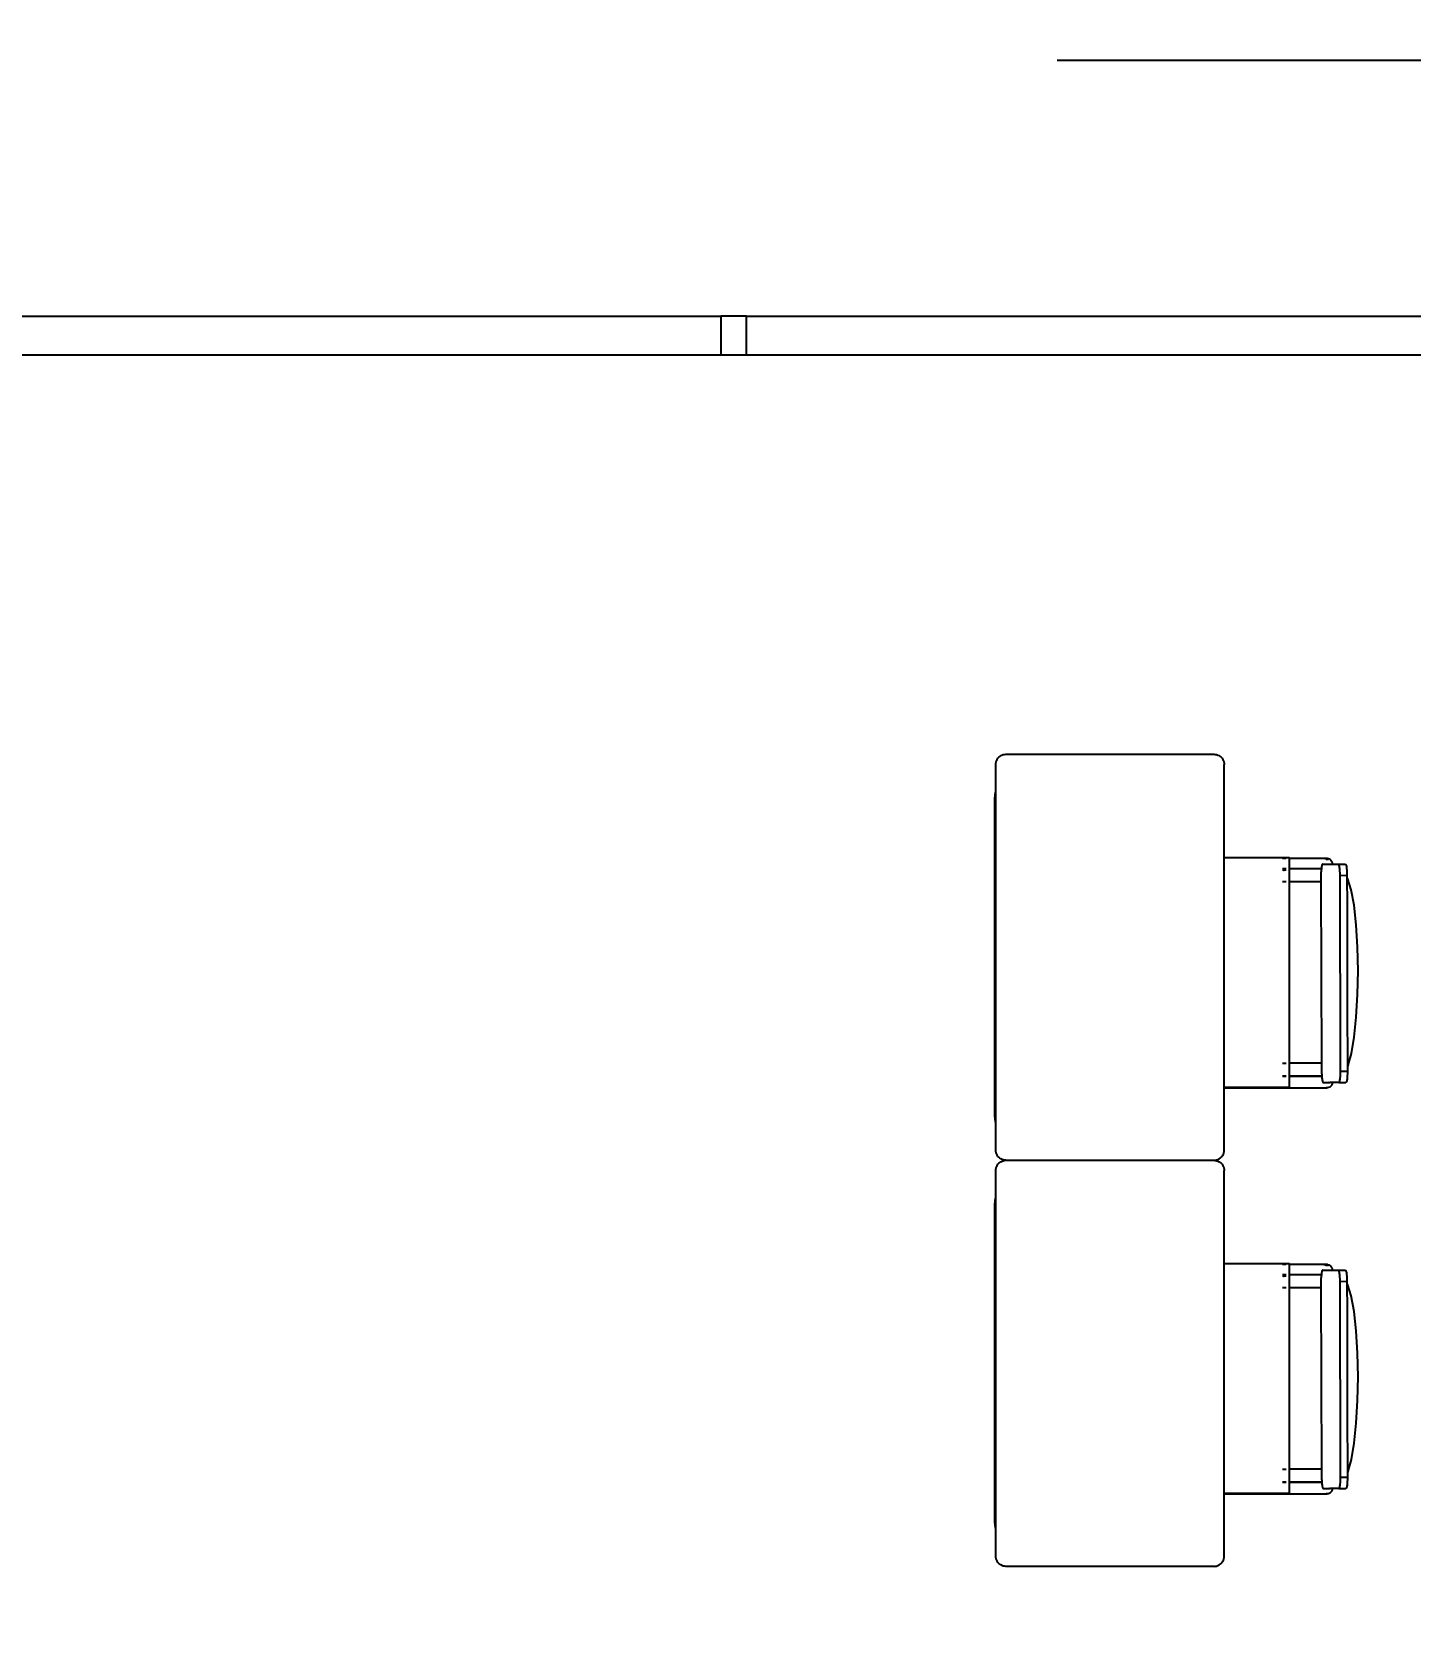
# Model space of a CAD drawing. Header units: metres. Extents: x 258817 to 259192, y 1878716 to 1878911.
# Drawn here: x 259024.645 to 259027.362, y 1878828.017 to 1878831.181 of the extents above; entities that cross this region are included whole.
import ezdxf

# ---------------------------------------------------------------- set-up
doc = ezdxf.new("R2010")
doc.units = ezdxf.units.M
doc.header["$MEASUREMENT"] = 0
doc.linetypes.add('DASHED2', pattern=[0.375, 0.25, -0.125])
doc.linetypes.add('PHANTOM2', pattern=[1.25, 0.625, -0.125, 0.125, -0.125, 0.125, -0.125])
doc.layers.add('SectionCutEdges', color=1, linetype='Continuous')
doc.layers.add('Vistas', color=7, linetype='Continuous')
doc.styles.add('100 dani medio', font='trebuc.ttf', dxfattribs={"height": 2})
doc.dimstyles.new('A100', dxfattribs={"dimscale": 0, "dimtxt": 2.5, "dimasz": 1, "dimexe": 0.5, "dimexo": 0.625, "dimgap": 0.4, "dimtad": 1, "dimdsep": 46, "dimtxsty": '100 dani medio', "dimblk": 'ARCHTICK', "dimcen": 2.5, "dimclrd": 1, "dimclre": 1, "dimclrt": 3, "dimadec": 0, "dimazin": 0, "dimtfac": 1, "dimtmove": 1, "dimatfit": 3, "dimfxl": 1, "dimarcsym": 0})

# ---------------------------------------------------------------- blocks, each defined once
blk = doc.blocks.new('bANCAS')
for p, q in [((259026.5516, 1878829.7536), (259026.5538, 1878829.755)), ((259026.5538, 1878829.755), (259026.5561, 1878829.7562)), ((259026.5561, 1878829.7562), (259026.5586, 1878829.757)), ((259026.5586, 1878829.757), (259026.5612, 1878829.7576)), ((259026.5612, 1878829.7576), (259026.5638, 1878829.7577)), ((259026.5638, 1878829.7577), (259026.9738, 1878829.7577)), ((259026.9738, 1878829.7577), (259026.9764, 1878829.7576)), ((259026.9764, 1878829.7576), (259026.9789, 1878829.757)), ((259026.9789, 1878829.757), (259026.9814, 1878829.7562)), ((259026.9814, 1878829.7562), (259026.9838, 1878829.755)), ((259026.9838, 1878829.755), (259026.9859, 1878829.7536)), ((259026.5438, 1878829.7377), (259026.5439, 1878829.7403)), ((259026.5438, 1878828.9777), (259026.5438, 1878829.7377)), ((259026.5439, 1878829.7403), (259026.5444, 1878829.7429)), ((259026.5444, 1878829.7429), (259026.5453, 1878829.7454)), ((259026.5453, 1878829.7454), (259026.5464, 1878829.7477)), ((259026.5464, 1878829.7477), (259026.5479, 1878829.7499)), ((259026.5479, 1878829.7499), (259026.5496, 1878829.7519)), ((259026.5496, 1878829.7519), (259026.5516, 1878829.7536)), ((259026.9859, 1878829.7536), (259026.9879, 1878829.7519)), ((259026.9879, 1878829.7519), (259026.9896, 1878829.7499)), ((259026.9896, 1878829.7499), (259026.9911, 1878829.7477)), ((259026.9911, 1878829.7477), (259026.9922, 1878829.7454)), ((259026.9922, 1878829.7454), (259026.9931, 1878829.7429)), ((259026.9931, 1878829.7429), (259026.9936, 1878829.7403)), ((259026.9936, 1878829.7403), (259026.9938, 1878829.7377)), ((259026.9938, 1878828.9777), (259026.9938, 1878829.7377)), ((259026.5418, 1878829.6695), (259026.5424, 1878829.6783)), ((259026.5418, 1878829.0468), (259026.5418, 1878829.6695)), ((259026.5424, 1878829.6783), (259026.5438, 1878829.6851)), ((259027.1225, 1878829.5539), (259026.9938, 1878829.5539)), ((259027.1101, 1878829.5525), (259027.109, 1878829.5525)), ((259027.1118, 1878829.5525), (259027.1106, 1878829.5525)), ((259027.1131, 1878829.5525), (259027.1125, 1878829.5525)), ((259027.1149, 1878829.5525), (259027.1143, 1878829.5525)), ((259027.116, 1878829.5525), (259027.1154, 1878829.5525)), ((259027.1225, 1878829.5525), (259027.1225, 1878829.5539)), ((259027.1973, 1878829.5525), (259027.1225, 1878829.5525)), ((259027.1226, 1878829.5508), (259027.1225, 1878829.5525)), ((259027.1225, 1878829.5489), (259027.1226, 1878829.5508)), ((259027.1225, 1878829.1019), (259027.1225, 1878829.5489)), ((259027.1857, 1878829.5348), (259027.1855, 1878829.5335)), ((259027.1855, 1878829.5335), (259027.1855, 1878829.5325)), ((259027.1859, 1878829.5367), (259027.1857, 1878829.5352)), ((259027.1857, 1878829.5352), (259027.1857, 1878829.5348)), ((259027.186, 1878829.5376), (259027.1859, 1878829.5367)), ((259027.1861, 1878829.538), (259027.186, 1878829.5376)), ((259027.1863, 1878829.5391), (259027.1861, 1878829.538)), ((259027.1866, 1878829.54), (259027.1863, 1878829.5391)), ((259027.1869, 1878829.5406), (259027.1866, 1878829.54)), ((259027.1871, 1878829.541), (259027.1869, 1878829.5406)), ((259027.1874, 1878829.5411), (259027.1871, 1878829.541)), ((259027.1874, 1878829.5411), (259027.2071, 1878829.5412)), ((259027.1919, 1878829.5508), (259027.1922, 1878829.5511)), ((259027.1922, 1878829.5511), (259027.1944, 1878829.5521)), ((259027.1947, 1878829.5508), (259027.1949, 1878829.5509)), ((259027.1949, 1878829.5509), (259027.1972, 1878829.5512)), ((259027.1972, 1878829.5512), (259027.1995, 1878829.5508)), ((259027.1973, 1878829.5525), (259027.1999, 1878829.5521)), ((259027.1999, 1878829.5521), (259027.2023, 1878829.5508)), ((259027.2023, 1878829.5508), (259027.2043, 1878829.5489)), ((259027.2043, 1878829.5489), (259027.2059, 1878829.5465)), ((259027.2059, 1878829.5465), (259027.2068, 1878829.5436)), ((259027.2068, 1878829.5436), (259027.2071, 1878829.5412)), ((259027.2071, 1878829.5412), (259027.2186, 1878829.5412)), ((259027.2186, 1878829.5412), (259027.2327, 1878829.5413)), ((259027.2186, 1878829.5412), (259027.219, 1878829.541)), ((259027.219, 1878829.541), (259027.2193, 1878829.5405)), ((259027.2193, 1878829.5405), (259027.2197, 1878829.5396)), ((259027.2197, 1878829.5396), (259027.2201, 1878829.5383)), ((259027.2201, 1878829.5383), (259027.2204, 1878829.5367)), ((259027.2204, 1878829.5367), (259027.2207, 1878829.5348)), ((259027.2207, 1878829.5348), (259027.221, 1878829.5326)), ((259027.2327, 1878829.5413), (259027.2331, 1878829.5411)), ((259027.2331, 1878829.5411), (259027.2335, 1878829.5405)), ((259027.2335, 1878829.5405), (259027.2339, 1878829.5396)), ((259027.2339, 1878829.5396), (259027.2342, 1878829.5383)), ((259027.2342, 1878829.5383), (259027.2346, 1878829.5367)), ((259027.2346, 1878829.5367), (259027.2349, 1878829.5348)), ((259027.2349, 1878829.5348), (259027.2351, 1878829.5327)), ((259027.1101, 1878829.5322), (259027.109, 1878829.5322)), ((259027.1101, 1878829.5292), (259027.109, 1878829.5292)), ((259027.1101, 1878829.5063), (259027.109, 1878829.5063)), ((259027.1118, 1878829.5322), (259027.1106, 1878829.5322)), ((259027.1106, 1878829.5292), (259027.1118, 1878829.5292)), ((259027.1118, 1878829.5063), (259027.1106, 1878829.5063)), ((259027.1131, 1878829.5322), (259027.1125, 1878829.5322)), ((259027.1131, 1878829.5292), (259027.1125, 1878829.5292)), ((259027.1131, 1878829.5063), (259027.1125, 1878829.5063)), ((259027.1149, 1878829.5322), (259027.1143, 1878829.5322)), ((259027.1149, 1878829.5292), (259027.1143, 1878829.5292)), ((259027.1149, 1878829.5063), (259027.1143, 1878829.5063)), ((259027.116, 1878829.5322), (259027.1154, 1878829.5322)), ((259027.116, 1878829.5292), (259027.1154, 1878829.5292)), ((259027.116, 1878829.5063), (259027.1154, 1878829.5063)), ((259027.1854, 1878829.5322), (259027.1225, 1878829.5322)), ((259027.1853, 1878829.5063), (259027.1225, 1878829.5063)), ((259027.1853, 1878829.5292), (259027.1847, 1878829.5292)), ((259027.1854, 1878829.5307), (259027.1853, 1878829.5305)), ((259027.1853, 1878829.5305), (259027.1853, 1878829.5299)), ((259027.1853, 1878829.5299), (259027.1853, 1878829.5298)), ((259027.1853, 1878829.5298), (259027.1853, 1878829.5296)), ((259027.1853, 1878829.5296), (259027.1853, 1878829.5292)), ((259027.1853, 1878829.5292), (259027.1853, 1878829.5279)), ((259027.1853, 1878829.5279), (259027.1853, 1878829.526)), ((259027.1853, 1878829.5257), (259027.1853, 1878829.526)), ((259027.1853, 1878829.5226), (259027.1853, 1878829.5257)), ((259027.1853, 1878829.5193), (259027.1853, 1878829.5226)), ((259027.1853, 1878829.5159), (259027.1853, 1878829.5193)), ((259027.1853, 1878829.5128), (259027.1853, 1878829.5159)), ((259027.1853, 1878829.5101), (259027.1853, 1878829.5128)), ((259027.1853, 1878829.508), (259027.1853, 1878829.5101)), ((259027.1853, 1878829.5067), (259027.1853, 1878829.508)), ((259027.1853, 1878829.5063), (259027.1853, 1878829.5067)), ((259027.1862, 1878829.1494), (259027.1853, 1878829.5063)), ((259027.1855, 1878829.5325), (259027.1854, 1878829.5322)), ((259027.1854, 1878829.5322), (259027.1854, 1878829.5318)), ((259027.1854, 1878829.5318), (259027.1854, 1878829.5307)), ((259027.221, 1878829.5326), (259027.2212, 1878829.5302)), ((259027.2212, 1878829.5302), (259027.2214, 1878829.5277)), ((259027.2214, 1878829.5277), (259027.2215, 1878829.5249)), ((259027.2215, 1878829.5249), (259027.2216, 1878829.5221)), ((259027.2216, 1878829.5221), (259027.2216, 1878829.5192)), ((259027.2216, 1878829.5192), (259027.2358, 1878829.5193)), ((259027.2216, 1878829.5192), (259027.2226, 1878829.1332)), ((259027.2351, 1878829.5327), (259027.2353, 1878829.5303)), ((259027.2353, 1878829.5303), (259027.2355, 1878829.5277)), ((259027.2355, 1878829.5277), (259027.2357, 1878829.525)), ((259027.2357, 1878829.525), (259027.2357, 1878829.5222)), ((259027.2357, 1878829.5222), (259027.2358, 1878829.5193)), ((259027.2358, 1878829.5193), (259027.2358, 1878829.5158)), ((259027.2364, 1878829.5149), (259027.2358, 1878829.5158)), ((259027.2358, 1878829.5158), (259027.2358, 1878829.5157)), ((259027.2358, 1878829.5157), (259027.2358, 1878829.5132)), ((259027.2358, 1878829.5132), (259027.2358, 1878829.5068)), ((259027.2358, 1878829.5068), (259027.2358, 1878829.4984)), ((259027.2375, 1878829.5119), (259027.2364, 1878829.5149)), ((259027.2441, 1878829.4907), (259027.2375, 1878829.5119)), ((259027.2358, 1878829.4984), (259027.2358, 1878829.4978)), ((259027.2358, 1878829.4978), (259027.2359, 1878829.4797)), ((259027.2359, 1878829.4797), (259027.2359, 1878829.4664)), ((259027.2497, 1878829.4601), (259027.2441, 1878829.4907)), ((259027.2359, 1878829.4664), (259027.2359, 1878829.4564)), ((259027.2359, 1878829.4564), (259027.236, 1878829.4256)), ((259027.254, 1878829.4217), (259027.2497, 1878829.4601)), ((259027.236, 1878829.4256), (259027.236, 1878829.425)), ((259027.236, 1878829.425), (259027.2361, 1878829.3796)), ((259027.2567, 1878829.378), (259027.254, 1878829.4217)), ((259027.2361, 1878829.3796), (259027.2362, 1878829.359)), ((259027.2576, 1878829.3313), (259027.2567, 1878829.378)), ((259027.2362, 1878829.359), (259027.2363, 1878829.3073)), ((259027.2568, 1878829.2844), (259027.2576, 1878829.3313)), ((259027.2363, 1878829.3073), (259027.2364, 1878829.2831)), ((259027.2364, 1878829.2831), (259027.2365, 1878829.2411)), ((259027.2542, 1878829.2399), (259027.2568, 1878829.2844)), ((259027.2365, 1878829.2411), (259027.2365, 1878829.2364)), ((259027.2365, 1878829.2364), (259027.2365, 1878829.2078)), ((259027.25, 1878829.2005), (259027.2542, 1878829.2399)), ((259027.2365, 1878829.2078), (259027.2366, 1878829.1945)), ((259027.2366, 1878829.1945), (259027.2366, 1878829.1829)), ((259027.2445, 1878829.1684), (259027.25, 1878829.2005)), ((259027.2366, 1878829.1829), (259027.2366, 1878829.1641)), ((259027.2366, 1878829.1641), (259027.2367, 1878829.1612)), ((259027.2367, 1878829.1612), (259027.2367, 1878829.1534)), ((259027.238, 1878829.1455), (259027.2445, 1878829.1684)), ((259027.109, 1878829.1494), (259027.1101, 1878829.1494)), ((259027.1101, 1878829.1238), (259027.109, 1878829.1238)), ((259027.109, 1878829.1235), (259027.1101, 1878829.1235)), ((259027.1106, 1878829.1494), (259027.1118, 1878829.1494)), ((259027.1118, 1878829.1238), (259027.1106, 1878829.1238)), ((259027.1106, 1878829.1235), (259027.1118, 1878829.1235)), ((259027.1125, 1878829.1494), (259027.1131, 1878829.1494)), ((259027.1131, 1878829.1238), (259027.1125, 1878829.1238)), ((259027.1125, 1878829.1235), (259027.1131, 1878829.1235)), ((259027.1143, 1878829.1494), (259027.1149, 1878829.1494)), ((259027.1149, 1878829.1238), (259027.1143, 1878829.1238)), ((259027.1143, 1878829.1235), (259027.1149, 1878829.1235)), ((259027.1154, 1878829.1494), (259027.116, 1878829.1494)), ((259027.116, 1878829.1238), (259027.1154, 1878829.1238)), ((259027.1154, 1878829.1235), (259027.116, 1878829.1235)), ((259027.1862, 1878829.1494), (259027.1225, 1878829.1494)), ((259027.1863, 1878829.1238), (259027.1225, 1878829.1238)), ((259027.1225, 1878829.1235), (259027.1864, 1878829.1235)), ((259027.1862, 1878829.149), (259027.1862, 1878829.1494)), ((259027.1862, 1878829.1477), (259027.1862, 1878829.149)), ((259027.1862, 1878829.1456), (259027.1862, 1878829.1477)), ((259027.1862, 1878829.1477), (259027.1862, 1878829.1477)), ((259027.1862, 1878829.143), (259027.1862, 1878829.1456)), ((259027.1862, 1878829.1398), (259027.1862, 1878829.143)), ((259027.1862, 1878829.1365), (259027.1862, 1878829.1398)), ((259027.1862, 1878829.1331), (259027.1862, 1878829.1365)), ((259027.1862, 1878829.13), (259027.1862, 1878829.1331)), ((259027.1862, 1878829.1284), (259027.1862, 1878829.13)), ((259027.1862, 1878829.1284), (259027.1862, 1878829.1273)), ((259027.1862, 1878829.1273), (259027.1863, 1878829.1262)), ((259027.1863, 1878829.1262), (259027.1863, 1878829.1253)), ((259027.1863, 1878829.1253), (259027.1863, 1878829.1239)), ((259027.1863, 1878829.1239), (259027.1863, 1878829.1238)), ((259027.1863, 1878829.1238), (259027.1864, 1878829.1235)), ((259027.1864, 1878829.1235), (259027.1864, 1878829.1234)), ((259027.1864, 1878829.1234), (259027.1864, 1878829.1222)), ((259027.1864, 1878829.1222), (259027.1864, 1878829.1218)), ((259027.2222, 1878829.1222), (259027.222, 1878829.1198)), ((259027.2223, 1878829.1242), (259027.2222, 1878829.1222)), ((259027.2236, 1878829.1248), (259027.2223, 1878829.1242)), ((259027.2224, 1878829.1248), (259027.2223, 1878829.1242)), ((259027.2225, 1878829.1275), (259027.2224, 1878829.1248)), ((259027.2226, 1878829.1332), (259027.2225, 1878829.1303)), ((259027.2225, 1878829.1303), (259027.2225, 1878829.1275)), ((259027.2226, 1878829.1332), (259027.2367, 1878829.1332)), ((259027.2237, 1878829.1248), (259027.2236, 1878829.1248)), ((259027.2364, 1878829.1222), (259027.2361, 1878829.1198)), ((259027.2365, 1878829.1248), (259027.2364, 1878829.1222)), ((259027.2366, 1878829.1275), (259027.2365, 1878829.1248)), ((259027.2367, 1878829.1304), (259027.2366, 1878829.1275)), ((259027.2367, 1878829.1534), (259027.2367, 1878829.1464)), ((259027.2367, 1878829.1464), (259027.2367, 1878829.1425)), ((259027.2368, 1878829.1426), (259027.2367, 1878829.1425)), ((259027.2367, 1878829.1425), (259027.2367, 1878829.1332)), ((259027.2367, 1878829.1332), (259027.2367, 1878829.1304)), ((259027.238, 1878829.1455), (259027.2368, 1878829.1426)), ((259026.9938, 1878829.1019), (259027.1225, 1878829.1019)), ((259026.9938, 1878829.1005), (259027.1969, 1878829.1005)), ((259027.1864, 1878829.1218), (259027.1866, 1878829.1203)), ((259027.1866, 1878829.1203), (259027.1866, 1878829.1198)), ((259027.1866, 1878829.1198), (259027.1868, 1878829.1179)), ((259027.1868, 1878829.1179), (259027.1868, 1878829.1178)), ((259027.1868, 1878829.1178), (259027.187, 1878829.1162)), ((259027.187, 1878829.1162), (259027.1872, 1878829.115)), ((259027.1872, 1878829.115), (259027.1873, 1878829.1147)), ((259027.1873, 1878829.1147), (259027.1875, 1878829.1134)), ((259027.1875, 1878829.1134), (259027.1878, 1878829.1124)), ((259027.1878, 1878829.1124), (259027.188, 1878829.1119)), ((259027.188, 1878829.1119), (259027.1882, 1878829.1117)), ((259027.1882, 1878829.1117), (259027.1885, 1878829.1112)), ((259027.1885, 1878829.1112), (259027.1888, 1878829.1111)), ((259027.1888, 1878829.1111), (259027.203, 1878829.1111)), ((259027.1969, 1878829.1005), (259027.1951, 1878829.1009)), ((259027.1995, 1878829.1009), (259027.1969, 1878829.1005)), ((259027.202, 1878829.102), (259027.1995, 1878829.1009)), ((259027.2005, 1878829.1111), (259027.2004, 1878829.1111)), ((259027.2041, 1878829.1038), (259027.202, 1878829.102)), ((259027.2071, 1878829.1111), (259027.203, 1878829.1111)), ((259027.2058, 1878829.1061), (259027.2041, 1878829.1038)), ((259027.2068, 1878829.1089), (259027.2058, 1878829.1061)), ((259027.2071, 1878829.1111), (259027.2068, 1878829.1089)), ((259027.2196, 1878829.1112), (259027.2071, 1878829.1111)), ((259027.22, 1878829.1114), (259027.2196, 1878829.1112)), ((259027.2196, 1878829.1112), (259027.2338, 1878829.1112)), ((259027.2204, 1878829.1119), (259027.22, 1878829.1114)), ((259027.2208, 1878829.1129), (259027.2204, 1878829.1119)), ((259027.2211, 1878829.1141), (259027.2208, 1878829.1129)), ((259027.2214, 1878829.1157), (259027.2211, 1878829.1141)), ((259027.2217, 1878829.1176), (259027.2214, 1878829.1157)), ((259027.222, 1878829.1198), (259027.2217, 1878829.1176)), ((259027.2342, 1878829.1114), (259027.2338, 1878829.1112)), ((259027.2346, 1878829.112), (259027.2342, 1878829.1114)), ((259027.2349, 1878829.1129), (259027.2346, 1878829.112)), ((259027.2353, 1878829.1142), (259027.2349, 1878829.1129)), ((259027.2356, 1878829.1158), (259027.2353, 1878829.1142)), ((259027.2359, 1878829.1177), (259027.2356, 1878829.1158)), ((259027.2361, 1878829.1198), (259027.2359, 1878829.1177)), ((259026.5424, 1878829.038), (259026.5418, 1878829.0468)), ((259026.5438, 1878829.0312), (259026.5424, 1878829.038)), ((259026.5439, 1878828.9751), (259026.5438, 1878828.9777)), ((259026.5444, 1878828.9725), (259026.5439, 1878828.9751)), ((259026.5453, 1878828.9701), (259026.5444, 1878828.9725)), ((259026.5464, 1878828.9677), (259026.5453, 1878828.9701)), ((259026.5479, 1878828.9655), (259026.5464, 1878828.9677)), ((259026.5496, 1878828.9636), (259026.5479, 1878828.9655)), ((259026.9879, 1878828.9636), (259026.9896, 1878828.9655)), ((259026.9896, 1878828.9655), (259026.9911, 1878828.9677)), ((259026.9911, 1878828.9677), (259026.9922, 1878828.9701)), ((259026.9922, 1878828.9701), (259026.9931, 1878828.9725)), ((259026.9931, 1878828.9725), (259026.9936, 1878828.9751)), ((259026.9936, 1878828.9751), (259026.9938, 1878828.9777)), ((259026.5438, 1878828.9377), (259026.5439, 1878828.9403)), ((259026.5438, 1878828.1777), (259026.5438, 1878828.9377)), ((259026.5439, 1878828.9403), (259026.5444, 1878828.9429)), ((259026.5444, 1878828.9429), (259026.5453, 1878828.9454)), ((259026.5453, 1878828.9454), (259026.5464, 1878828.9477)), ((259026.5464, 1878828.9477), (259026.5479, 1878828.9499)), ((259026.5479, 1878828.9499), (259026.5496, 1878828.9519)), ((259026.5516, 1878828.9619), (259026.5496, 1878828.9636)), ((259026.5496, 1878828.9519), (259026.5516, 1878828.9536)), ((259026.5538, 1878828.9604), (259026.5516, 1878828.9619)), ((259026.5516, 1878828.9536), (259026.5538, 1878828.955)), ((259026.5561, 1878828.9592), (259026.5538, 1878828.9604)), ((259026.5538, 1878828.955), (259026.5561, 1878828.9562)), ((259026.5586, 1878828.9584), (259026.5561, 1878828.9592)), ((259026.5561, 1878828.9562), (259026.5586, 1878828.957)), ((259026.5612, 1878828.9579), (259026.5586, 1878828.9584)), ((259026.5586, 1878828.957), (259026.5612, 1878828.9576)), ((259026.5638, 1878828.9577), (259026.5612, 1878828.9579)), ((259026.5612, 1878828.9576), (259026.5638, 1878828.9577)), ((259026.5638, 1878828.9577), (259026.9738, 1878828.9577)), ((259026.9738, 1878828.9577), (259026.9764, 1878828.9579)), ((259026.9738, 1878828.9577), (259026.9764, 1878828.9576)), ((259026.9764, 1878828.9579), (259026.9789, 1878828.9584)), ((259026.9764, 1878828.9576), (259026.9789, 1878828.957)), ((259026.9789, 1878828.9584), (259026.9814, 1878828.9592)), ((259026.9789, 1878828.957), (259026.9814, 1878828.9562)), ((259026.9814, 1878828.9592), (259026.9838, 1878828.9604)), ((259026.9814, 1878828.9562), (259026.9838, 1878828.955)), ((259026.9838, 1878828.9604), (259026.9859, 1878828.9619)), ((259026.9838, 1878828.955), (259026.9859, 1878828.9536)), ((259026.9859, 1878828.9619), (259026.9879, 1878828.9636)), ((259026.9859, 1878828.9536), (259026.9879, 1878828.9519)), ((259026.9879, 1878828.9519), (259026.9896, 1878828.9499)), ((259026.9896, 1878828.9499), (259026.9911, 1878828.9477)), ((259026.9911, 1878828.9477), (259026.9922, 1878828.9454)), ((259026.9922, 1878828.9454), (259026.9931, 1878828.9429)), ((259026.9931, 1878828.9429), (259026.9936, 1878828.9403)), ((259026.9936, 1878828.9403), (259026.9938, 1878828.9377)), ((259026.9938, 1878828.1777), (259026.9938, 1878828.9377)), ((259026.5418, 1878828.8695), (259026.5424, 1878828.8783)), ((259026.5418, 1878828.2468), (259026.5418, 1878828.8695)), ((259026.5424, 1878828.8783), (259026.5438, 1878828.8851)), ((259027.1225, 1878828.7539), (259026.9938, 1878828.7539)), ((259027.1101, 1878828.7525), (259027.109, 1878828.7525)), ((259027.1118, 1878828.7525), (259027.1106, 1878828.7525)), ((259027.1131, 1878828.7525), (259027.1125, 1878828.7525)), ((259027.1149, 1878828.7525), (259027.1143, 1878828.7525)), ((259027.116, 1878828.7525), (259027.1154, 1878828.7525)), ((259027.1225, 1878828.7525), (259027.1225, 1878828.7539)), ((259027.1973, 1878828.7525), (259027.1225, 1878828.7525)), ((259027.1226, 1878828.7508), (259027.1225, 1878828.7525)), ((259027.1225, 1878828.7489), (259027.1226, 1878828.7508)), ((259027.1225, 1878828.3019), (259027.1225, 1878828.7489)), ((259027.1919, 1878828.7508), (259027.1922, 1878828.7511)), ((259027.1922, 1878828.7511), (259027.1944, 1878828.7521)), ((259027.1947, 1878828.7508), (259027.1949, 1878828.7509)), ((259027.1949, 1878828.7509), (259027.1972, 1878828.7512)), ((259027.1972, 1878828.7512), (259027.1995, 1878828.7508)), ((259027.1973, 1878828.7525), (259027.1999, 1878828.7521)), ((259027.1999, 1878828.7521), (259027.2023, 1878828.7508)), ((259027.2023, 1878828.7508), (259027.2043, 1878828.7489)), ((259027.2043, 1878828.7489), (259027.2059, 1878828.7465)), ((259027.2059, 1878828.7465), (259027.2068, 1878828.7436)), ((259027.2068, 1878828.7436), (259027.2071, 1878828.7412)), ((259027.1101, 1878828.7322), (259027.109, 1878828.7322)), ((259027.1101, 1878828.7292), (259027.109, 1878828.7292)), ((259027.1118, 1878828.7322), (259027.1106, 1878828.7322)), ((259027.1106, 1878828.7292), (259027.1118, 1878828.7292)), ((259027.1131, 1878828.7322), (259027.1125, 1878828.7322)), ((259027.1131, 1878828.7292), (259027.1125, 1878828.7292)), ((259027.1149, 1878828.7322), (259027.1143, 1878828.7322)), ((259027.1149, 1878828.7292), (259027.1143, 1878828.7292)), ((259027.116, 1878828.7322), (259027.1154, 1878828.7322)), ((259027.116, 1878828.7292), (259027.1154, 1878828.7292)), ((259027.1854, 1878828.7322), (259027.1225, 1878828.7322)), ((259027.1853, 1878828.7292), (259027.1847, 1878828.7292)), ((259027.1854, 1878828.7307), (259027.1853, 1878828.7305)), ((259027.1853, 1878828.7305), (259027.1853, 1878828.7299)), ((259027.1853, 1878828.7299), (259027.1853, 1878828.7298)), ((259027.1853, 1878828.7298), (259027.1853, 1878828.7296)), ((259027.1853, 1878828.7296), (259027.1853, 1878828.7292)), ((259027.1853, 1878828.7292), (259027.1853, 1878828.7279)), ((259027.1853, 1878828.7279), (259027.1853, 1878828.726)), ((259027.1853, 1878828.7257), (259027.1853, 1878828.726)), ((259027.1853, 1878828.7226), (259027.1853, 1878828.7257)), ((259027.1853, 1878828.7193), (259027.1853, 1878828.7226)), ((259027.1853, 1878828.7159), (259027.1853, 1878828.7193)), ((259027.1853, 1878828.7128), (259027.1853, 1878828.7159)), ((259027.1853, 1878828.7101), (259027.1853, 1878828.7128)), ((259027.1855, 1878828.7325), (259027.1854, 1878828.7322)), ((259027.1854, 1878828.7322), (259027.1854, 1878828.7318)), ((259027.1854, 1878828.7318), (259027.1854, 1878828.7307)), ((259027.1857, 1878828.7348), (259027.1855, 1878828.7335)), ((259027.1855, 1878828.7335), (259027.1855, 1878828.7325)), ((259027.1859, 1878828.7367), (259027.1857, 1878828.7352)), ((259027.1857, 1878828.7352), (259027.1857, 1878828.7348)), ((259027.186, 1878828.7376), (259027.1859, 1878828.7367)), ((259027.1861, 1878828.738), (259027.186, 1878828.7376)), ((259027.1863, 1878828.7391), (259027.1861, 1878828.738)), ((259027.1866, 1878828.74), (259027.1863, 1878828.7391)), ((259027.1869, 1878828.7406), (259027.1866, 1878828.74)), ((259027.1871, 1878828.741), (259027.1869, 1878828.7406)), ((259027.1874, 1878828.7411), (259027.1871, 1878828.741)), ((259027.1874, 1878828.7411), (259027.2071, 1878828.7412)), ((259027.2071, 1878828.7412), (259027.2186, 1878828.7412)), ((259027.2186, 1878828.7412), (259027.2327, 1878828.7413)), ((259027.2186, 1878828.7412), (259027.219, 1878828.741)), ((259027.219, 1878828.741), (259027.2193, 1878828.7405)), ((259027.2193, 1878828.7405), (259027.2197, 1878828.7396)), ((259027.2197, 1878828.7396), (259027.2201, 1878828.7383)), ((259027.2201, 1878828.7383), (259027.2204, 1878828.7367)), ((259027.2204, 1878828.7367), (259027.2207, 1878828.7348)), ((259027.2207, 1878828.7348), (259027.221, 1878828.7326)), ((259027.221, 1878828.7326), (259027.2212, 1878828.7302)), ((259027.2212, 1878828.7302), (259027.2214, 1878828.7277)), ((259027.2214, 1878828.7277), (259027.2215, 1878828.7249)), ((259027.2215, 1878828.7249), (259027.2216, 1878828.7221)), ((259027.2216, 1878828.7221), (259027.2216, 1878828.7192)), ((259027.2216, 1878828.7192), (259027.2358, 1878828.7193)), ((259027.2216, 1878828.7192), (259027.2226, 1878828.3332)), ((259027.2327, 1878828.7413), (259027.2331, 1878828.7411)), ((259027.2331, 1878828.7411), (259027.2335, 1878828.7405)), ((259027.2335, 1878828.7405), (259027.2339, 1878828.7396)), ((259027.2339, 1878828.7396), (259027.2342, 1878828.7383)), ((259027.2342, 1878828.7383), (259027.2346, 1878828.7367)), ((259027.2346, 1878828.7367), (259027.2349, 1878828.7348)), ((259027.2349, 1878828.7348), (259027.2351, 1878828.7327)), ((259027.2351, 1878828.7327), (259027.2353, 1878828.7303)), ((259027.2353, 1878828.7303), (259027.2355, 1878828.7277)), ((259027.2355, 1878828.7277), (259027.2357, 1878828.725)), ((259027.2357, 1878828.725), (259027.2357, 1878828.7222)), ((259027.2357, 1878828.7222), (259027.2358, 1878828.7193)), ((259027.2358, 1878828.7193), (259027.2358, 1878828.7158)), ((259027.2364, 1878828.7149), (259027.2358, 1878828.7158)), ((259027.2358, 1878828.7158), (259027.2358, 1878828.7157)), ((259027.2358, 1878828.7157), (259027.2358, 1878828.7132)), ((259027.2358, 1878828.7132), (259027.2358, 1878828.7068)), ((259027.2375, 1878828.7119), (259027.2364, 1878828.7149)), ((259027.2441, 1878828.6907), (259027.2375, 1878828.7119)), ((259027.1101, 1878828.7063), (259027.109, 1878828.7063)), ((259027.1118, 1878828.7063), (259027.1106, 1878828.7063)), ((259027.1131, 1878828.7063), (259027.1125, 1878828.7063)), ((259027.1149, 1878828.7063), (259027.1143, 1878828.7063)), ((259027.116, 1878828.7063), (259027.1154, 1878828.7063)), ((259027.1853, 1878828.7063), (259027.1225, 1878828.7063)), ((259027.1853, 1878828.708), (259027.1853, 1878828.7101)), ((259027.1853, 1878828.7067), (259027.1853, 1878828.708)), ((259027.1853, 1878828.7063), (259027.1853, 1878828.7067)), ((259027.1862, 1878828.3494), (259027.1853, 1878828.7063)), ((259027.2358, 1878828.7068), (259027.2358, 1878828.6984)), ((259027.2358, 1878828.6984), (259027.2358, 1878828.6978)), ((259027.2358, 1878828.6978), (259027.2359, 1878828.6797)), ((259027.2359, 1878828.6797), (259027.2359, 1878828.6664)), ((259027.2497, 1878828.6601), (259027.2441, 1878828.6907)), ((259027.2359, 1878828.6664), (259027.2359, 1878828.6564)), ((259027.2359, 1878828.6564), (259027.236, 1878828.6256)), ((259027.254, 1878828.6217), (259027.2497, 1878828.6601)), ((259027.236, 1878828.6256), (259027.236, 1878828.625)), ((259027.236, 1878828.625), (259027.2361, 1878828.5796)), ((259027.2567, 1878828.578), (259027.254, 1878828.6217)), ((259027.2361, 1878828.5796), (259027.2362, 1878828.559)), ((259027.2362, 1878828.559), (259027.2363, 1878828.5073)), ((259027.2576, 1878828.5313), (259027.2567, 1878828.578)), ((259027.2568, 1878828.4844), (259027.2576, 1878828.5313)), ((259027.2363, 1878828.5073), (259027.2364, 1878828.4831)), ((259027.2364, 1878828.4831), (259027.2365, 1878828.4411)), ((259027.2542, 1878828.4399), (259027.2568, 1878828.4844)), ((259027.2365, 1878828.4411), (259027.2365, 1878828.4364)), ((259027.2365, 1878828.4364), (259027.2365, 1878828.4078)), ((259027.25, 1878828.4005), (259027.2542, 1878828.4399)), ((259027.2365, 1878828.4078), (259027.2366, 1878828.3945)), ((259027.2366, 1878828.3945), (259027.2366, 1878828.3829)), ((259027.2445, 1878828.3684), (259027.25, 1878828.4005)), ((259027.2366, 1878828.3829), (259027.2366, 1878828.3641)), ((259027.2366, 1878828.3641), (259027.2367, 1878828.3612)), ((259027.238, 1878828.3455), (259027.2445, 1878828.3684)), ((259027.109, 1878828.3494), (259027.1101, 1878828.3494)), ((259027.1106, 1878828.3494), (259027.1118, 1878828.3494)), ((259027.1125, 1878828.3494), (259027.1131, 1878828.3494)), ((259027.1143, 1878828.3494), (259027.1149, 1878828.3494)), ((259027.1154, 1878828.3494), (259027.116, 1878828.3494)), ((259027.1862, 1878828.3494), (259027.1225, 1878828.3494)), ((259027.1862, 1878828.349), (259027.1862, 1878828.3494)), ((259027.1862, 1878828.3477), (259027.1862, 1878828.349)), ((259027.1862, 1878828.3456), (259027.1862, 1878828.3477)), ((259027.1862, 1878828.3477), (259027.1862, 1878828.3477)), ((259027.1862, 1878828.343), (259027.1862, 1878828.3456)), ((259027.1862, 1878828.3398), (259027.1862, 1878828.343)), ((259027.1862, 1878828.3365), (259027.1862, 1878828.3398)), ((259027.1862, 1878828.3331), (259027.1862, 1878828.3365)), ((259027.1862, 1878828.33), (259027.1862, 1878828.3331)), ((259027.2226, 1878828.3332), (259027.2225, 1878828.3303)), ((259027.2226, 1878828.3332), (259027.2367, 1878828.3332)), ((259027.2367, 1878828.3612), (259027.2367, 1878828.3534)), ((259027.2367, 1878828.3534), (259027.2367, 1878828.3464)), ((259027.2367, 1878828.3464), (259027.2367, 1878828.3425)), ((259027.2368, 1878828.3426), (259027.2367, 1878828.3425)), ((259027.2367, 1878828.3425), (259027.2367, 1878828.3332)), ((259027.2367, 1878828.3332), (259027.2367, 1878828.3304)), ((259027.238, 1878828.3455), (259027.2368, 1878828.3426)), ((259026.9938, 1878828.3019), (259027.1225, 1878828.3019)), ((259026.9938, 1878828.3005), (259027.1969, 1878828.3005)), ((259027.1101, 1878828.3238), (259027.109, 1878828.3238)), ((259027.109, 1878828.3235), (259027.1101, 1878828.3235)), ((259027.1118, 1878828.3238), (259027.1106, 1878828.3238)), ((259027.1106, 1878828.3235), (259027.1118, 1878828.3235)), ((259027.1131, 1878828.3238), (259027.1125, 1878828.3238)), ((259027.1125, 1878828.3235), (259027.1131, 1878828.3235)), ((259027.1149, 1878828.3238), (259027.1143, 1878828.3238)), ((259027.1143, 1878828.3235), (259027.1149, 1878828.3235)), ((259027.116, 1878828.3238), (259027.1154, 1878828.3238)), ((259027.1154, 1878828.3235), (259027.116, 1878828.3235)), ((259027.1863, 1878828.3238), (259027.1225, 1878828.3238)), ((259027.1225, 1878828.3235), (259027.1864, 1878828.3235)), ((259027.1862, 1878828.3284), (259027.1862, 1878828.33)), ((259027.1862, 1878828.3284), (259027.1862, 1878828.3273)), ((259027.1862, 1878828.3273), (259027.1863, 1878828.3262)), ((259027.1863, 1878828.3262), (259027.1863, 1878828.3253)), ((259027.1863, 1878828.3253), (259027.1863, 1878828.3239)), ((259027.1863, 1878828.3239), (259027.1863, 1878828.3238)), ((259027.1863, 1878828.3238), (259027.1864, 1878828.3235)), ((259027.1864, 1878828.3235), (259027.1864, 1878828.3234)), ((259027.1864, 1878828.3234), (259027.1864, 1878828.3222)), ((259027.1864, 1878828.3222), (259027.1864, 1878828.3218)), ((259027.1864, 1878828.3218), (259027.1866, 1878828.3203)), ((259027.1866, 1878828.3203), (259027.1866, 1878828.3198)), ((259027.1866, 1878828.3198), (259027.1868, 1878828.3179)), ((259027.1868, 1878828.3179), (259027.1868, 1878828.3178)), ((259027.1868, 1878828.3178), (259027.187, 1878828.3162)), ((259027.187, 1878828.3162), (259027.1872, 1878828.315)), ((259027.1872, 1878828.315), (259027.1873, 1878828.3147)), ((259027.1873, 1878828.3147), (259027.1875, 1878828.3134)), ((259027.1875, 1878828.3134), (259027.1878, 1878828.3124)), ((259027.1878, 1878828.3124), (259027.188, 1878828.3119)), ((259027.188, 1878828.3119), (259027.1882, 1878828.3117)), ((259027.1882, 1878828.3117), (259027.1885, 1878828.3112)), ((259027.1885, 1878828.3112), (259027.1888, 1878828.3111)), ((259027.1888, 1878828.3111), (259027.203, 1878828.3111)), ((259027.1969, 1878828.3005), (259027.1951, 1878828.3009)), ((259027.1995, 1878828.3009), (259027.1969, 1878828.3005)), ((259027.202, 1878828.302), (259027.1995, 1878828.3009)), ((259027.2005, 1878828.3111), (259027.2004, 1878828.3111)), ((259027.2041, 1878828.3038), (259027.202, 1878828.302)), ((259027.2071, 1878828.3111), (259027.203, 1878828.3111)), ((259027.2058, 1878828.3061), (259027.2041, 1878828.3038)), ((259027.2068, 1878828.3089), (259027.2058, 1878828.3061)), ((259027.2071, 1878828.3111), (259027.2068, 1878828.3089)), ((259027.2196, 1878828.3112), (259027.2071, 1878828.3111)), ((259027.22, 1878828.3114), (259027.2196, 1878828.3112)), ((259027.2196, 1878828.3112), (259027.2338, 1878828.3112)), ((259027.2204, 1878828.3119), (259027.22, 1878828.3114)), ((259027.2208, 1878828.3129), (259027.2204, 1878828.3119)), ((259027.2211, 1878828.3141), (259027.2208, 1878828.3129)), ((259027.2214, 1878828.3157), (259027.2211, 1878828.3141)), ((259027.2217, 1878828.3176), (259027.2214, 1878828.3157)), ((259027.222, 1878828.3198), (259027.2217, 1878828.3176)), ((259027.2222, 1878828.3222), (259027.222, 1878828.3198)), ((259027.2223, 1878828.3242), (259027.2222, 1878828.3222)), ((259027.2236, 1878828.3248), (259027.2223, 1878828.3242)), ((259027.2224, 1878828.3248), (259027.2223, 1878828.3242)), ((259027.2225, 1878828.3275), (259027.2224, 1878828.3248)), ((259027.2225, 1878828.3303), (259027.2225, 1878828.3275)), ((259027.2237, 1878828.3248), (259027.2236, 1878828.3248)), ((259027.2342, 1878828.3114), (259027.2338, 1878828.3112)), ((259027.2346, 1878828.312), (259027.2342, 1878828.3114)), ((259027.2349, 1878828.3129), (259027.2346, 1878828.312)), ((259027.2353, 1878828.3142), (259027.2349, 1878828.3129)), ((259027.2356, 1878828.3158), (259027.2353, 1878828.3142)), ((259027.2359, 1878828.3177), (259027.2356, 1878828.3158)), ((259027.2361, 1878828.3198), (259027.2359, 1878828.3177)), ((259027.2364, 1878828.3222), (259027.2361, 1878828.3198)), ((259027.2365, 1878828.3248), (259027.2364, 1878828.3222)), ((259027.2366, 1878828.3275), (259027.2365, 1878828.3248)), ((259027.2367, 1878828.3304), (259027.2366, 1878828.3275)), ((259026.5424, 1878828.238), (259026.5418, 1878828.2468)), ((259026.5438, 1878828.2312), (259026.5424, 1878828.238)), ((259026.5439, 1878828.1751), (259026.5438, 1878828.1777)), ((259026.5444, 1878828.1725), (259026.5439, 1878828.1751)), ((259026.9931, 1878828.1725), (259026.9936, 1878828.1751)), ((259026.9936, 1878828.1751), (259026.9938, 1878828.1777)), ((259026.5453, 1878828.1701), (259026.5444, 1878828.1725)), ((259026.5464, 1878828.1677), (259026.5453, 1878828.1701)), ((259026.5479, 1878828.1655), (259026.5464, 1878828.1677)), ((259026.5496, 1878828.1636), (259026.5479, 1878828.1655)), ((259026.5516, 1878828.1619), (259026.5496, 1878828.1636)), ((259026.5538, 1878828.1604), (259026.5516, 1878828.1619)), ((259026.5561, 1878828.1592), (259026.5538, 1878828.1604)), ((259026.5586, 1878828.1584), (259026.5561, 1878828.1592)), ((259026.5612, 1878828.1579), (259026.5586, 1878828.1584)), ((259026.5638, 1878828.1577), (259026.5612, 1878828.1579)), ((259026.9738, 1878828.1577), (259026.5638, 1878828.1577)), ((259026.9738, 1878828.1577), (259026.9764, 1878828.1579)), ((259026.9764, 1878828.1579), (259026.9789, 1878828.1584)), ((259026.9789, 1878828.1584), (259026.9814, 1878828.1592)), ((259026.9814, 1878828.1592), (259026.9838, 1878828.1604)), ((259026.9838, 1878828.1604), (259026.9859, 1878828.1619)), ((259026.9859, 1878828.1619), (259026.9879, 1878828.1636)), ((259026.9879, 1878828.1636), (259026.9896, 1878828.1655)), ((259026.9896, 1878828.1655), (259026.9911, 1878828.1677)), ((259026.9911, 1878828.1677), (259026.9922, 1878828.1701)), ((259026.9922, 1878828.1701), (259026.9931, 1878828.1725))]:
    blk.add_line(p, q)
blk = doc.blocks.new('_ArchTick')
at = {"color": 0, "linetype": 'ByBlock', "const_width": 0.15}
blk.add_lwpolyline([(-0.5, -0.5), (0.5, 0.5)], dxfattribs=at)
blk = doc.blocks.new('*D160')
at = {"layer": 'Defpoints', "color": 0, "transparency": 16777216}
for p in [(259023.9496, 1878831.5721), (259031.9696, 1878830.6218), (259023.9496, 1878830.4718)]:
    blk.add_point(p, dxfattribs=at)
at = {"layer": 'Vistas', "color": 1, "linetype": 'PHANTOM2', "lineweight": -2, "transparency": 16777216}
for p, q in [((259023.9496, 1878830.5343), (259023.9496, 1878831.6221)), ((259031.9696, 1878830.6843), (259031.9696, 1878831.6221))]:
    blk.add_line(p, q, dxfattribs=at)
at = {"layer": 'Vistas', "color": 1, "lineweight": -2, "transparency": 16777216}
blk.add_line((259031.9696, 1878831.5721), (259023.9496, 1878831.5721), dxfattribs=at)
at = {"layer": 'Vistas', "color": 1, "lineweight": -2, "transparency": 16777216, "xscale": 0.1, "yscale": 0.1, "zscale": 0.1, "rotation": 180}
blk.add_blockref('_ArchTick', (259023.9496, 1878831.5721), dxfattribs=at)
at = {"layer": 'Vistas', "color": 1, "lineweight": -2, "transparency": 16777216, "xscale": 0.1, "yscale": 0.1, "zscale": 0.1}
blk.add_blockref('_ArchTick', (259031.9696, 1878831.5721), dxfattribs=at)
at = {"layer": 'Vistas', "color": 3, "transparency": 16777216, "insert": (259027.9596, 1878831.7138), "char_height": 0.2, "attachment_point": 5, "style": '100 dani medio'}
blk.add_mtext('8.02', dxfattribs=at)

msp = doc.modelspace()

# ---------------------------------------------------------------- linework, layer by layer
at = {"layer": 'SectionCutEdges'}
for p, q in [((259026.0525, 1878830.621), (259026.0017, 1878830.621)), ((259026.0017, 1878830.621), (259026.0017, 1878830.5448)), ((259026.0525, 1878830.5448), (259026.0525, 1878830.621)), ((259024.0496, 1878830.5448), (259027.7946, 1878830.5448))]:
    msp.add_line(p, q, dxfattribs=at)
at = {"layer": 'Vistas'}
for p, q in [((259024.1004, 1878830.621), (259026.0017, 1878830.621)), ((259026.0525, 1878830.621), (259027.8488, 1878830.621))]:
    msp.add_line(p, q, dxfattribs=at)
at = {"layer": 'Vistas', "linetype": 'DASHED2', "ltscale": 20}
msp.add_lwpolyline([(259011.6646, 1878831.12505), (259032.3446, 1878831.12505), (259032.3446, 1878822.46531), (259011.6646, 1878822.46531), (259011.6646, 1878824.31095), (259006.7446, 1878824.31095), (259006.7446, 1878830.91106), (259011.6646, 1878830.91106)], close=True, dxfattribs=at)

# ---------------------------------------------------------------- block references
at = {"layer": 'Vistas'}
msp.add_blockref('bANCAS', (0, 0), dxfattribs=at)

# ---------------------------------------------------------------- dimensions: what is measured, and where the dimension line sits
at = {"layer": 'Vistas', "color": 8}
dim = msp.add_linear_dim(base=(259023.9496, 1878831.57205), p1=(259031.9696, 1878830.62184), p2=(259023.9496, 1878830.47184), angle=180, dimstyle='A100', dxfattribs=at)
dim.commit()
dim.dimension.update_dxf_attribs({"geometry": '*D160', "text_midpoint": (259027.9596, 1878831.7138)})

doc.saveas('drawing.dxf')
